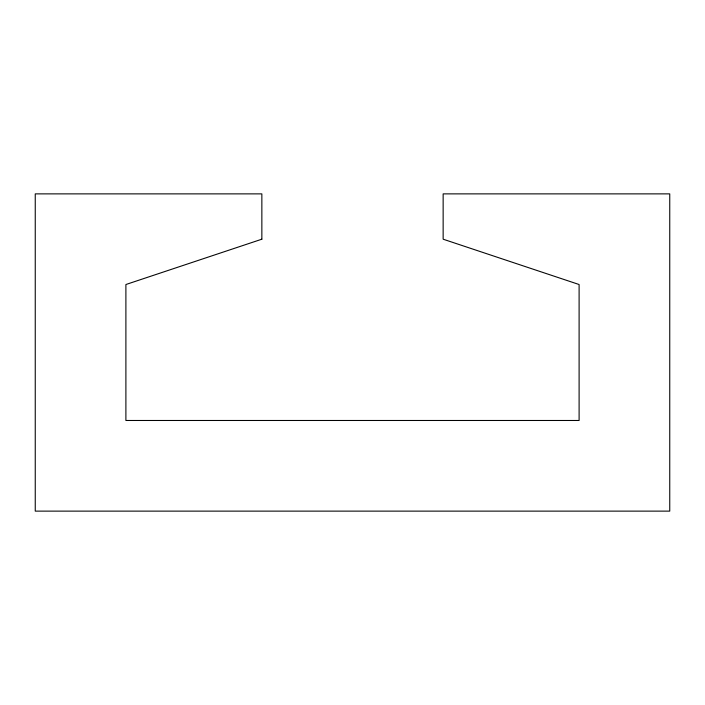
<?xml version="1.0" encoding="UTF-8"?>
<svg xmlns="http://www.w3.org/2000/svg" width="705" height="705" viewBox="0 0 705 705"><rect width="100%" height="100%" fill="white"/><g stroke="black" fill="none" stroke-linecap="round" stroke-linejoin="round"><path stroke-width="1.06" d="M261.855 239.198L125.895 284.52L125.895 420.48L579.105 420.48L579.105 284.52L443.145 239.198L443.145 193.875L669.75 193.875L669.75 511.125L35.25 511.125L35.25 193.875L261.855 193.875L261.855 239.198"/></g></svg>
